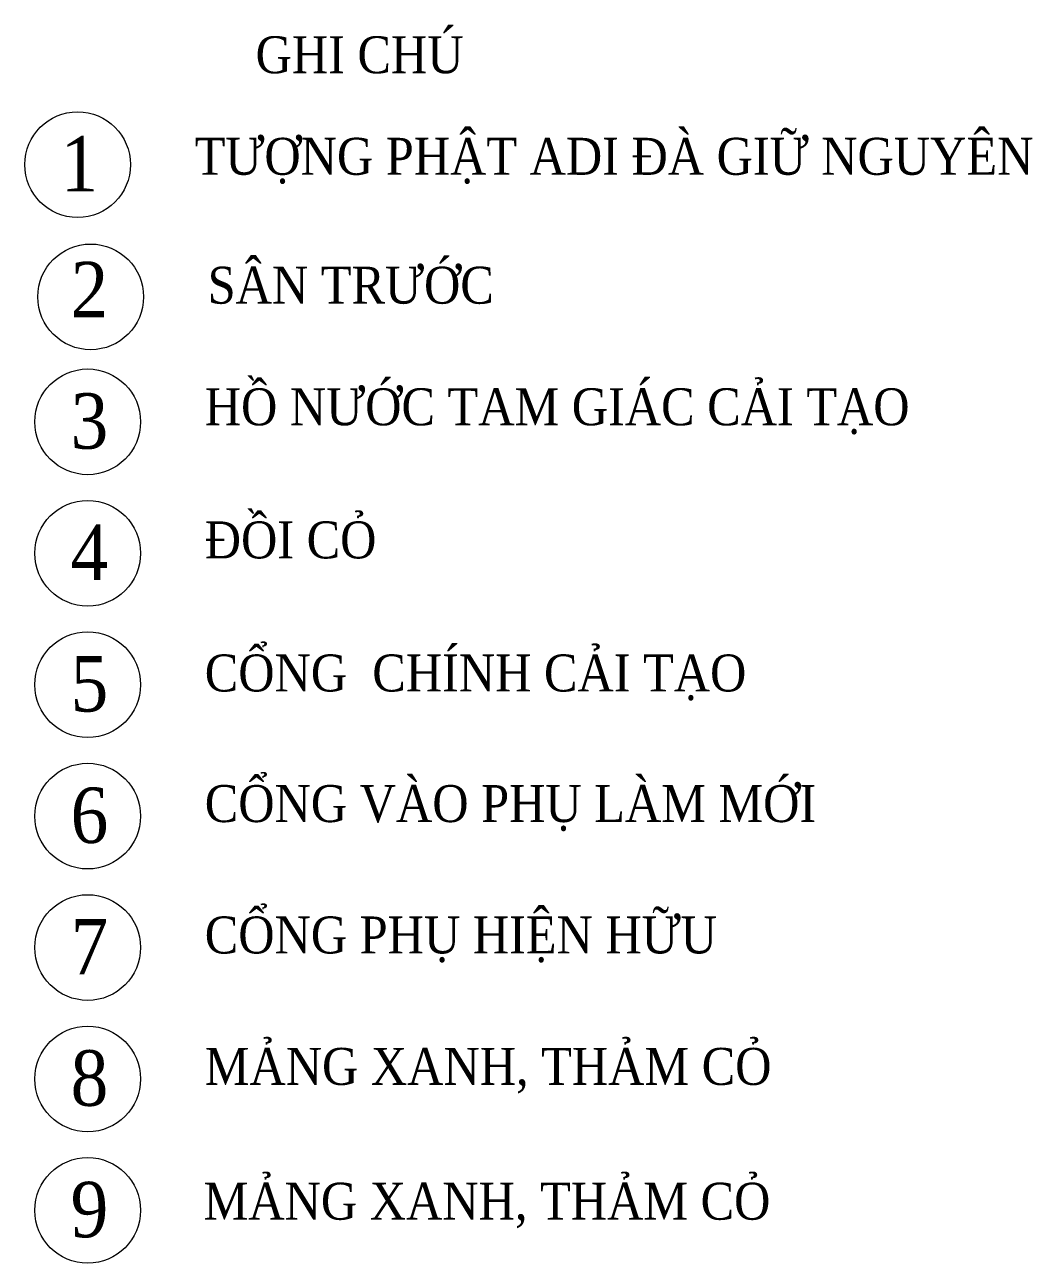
# Model space of a CAD drawing. Header units: millimetres. Extents: x -235021 to 808813, y -1893235 to 860440.
# Drawn here: x 757775 to 808813, y -1820726 to -1757981 of the extents above; entities that cross this region are included whole.
import ezdxf

# ---------------------------------------------------------------- set-up
doc = ezdxf.new("R2010")
doc.units = ezdxf.units.MM
doc.header["$LTSCALE"] = 100
doc.layers.add('0-khung', color=7, linetype='Continuous')
doc.layers.add('CAY CAU', color=91, linetype='Continuous', lineweight=15)
doc.styles.add('1.5 mm Times New Roman', font='times.ttf', dxfattribs={"width": 0.9})

msp = doc.modelspace()

# ---------------------------------------------------------------- linework, layer by layer
at = {"layer": 'CAY CAU', "color": 253}
for centre in [(760453, -1765067.8), (761112.8, -1771766.3), (760962.6, -1778098.2), (760962.6, -1784756.6), (760962.6, -1791415), (760962.6, -1798073.4), (760962.6, -1804731.8), (760962.6, -1811390.2), (760962.6, -1818048.6)]:
    msp.add_circle(centre, 2677.5, dxfattribs=at)

# ---------------------------------------------------------------- texts
at = {"layer": '0-khung', "style": '1.5 mm Times New Roman', "width": 0.9}
for s, height, p in [('GHI CHÚ', 1872.81, (769467.6, -1760435.9)), ('TƯỢNG PHẬT ADI ĐÀ GIỮ NGUYÊN', 1872.809, (766383.5, -1765580.9)), ('1', 2809.2, (759588.1, -1766426.5)), ('2', 2809.2, (760097.7, -1772798.5)), ('SÂN TRƯỚC', 1872.81, (767043.3, -1772109.3)), ('HỒ NƯỚC TAM GIÁC CẢI TẠO', 1872.809, (766893.1, -1778271.2)), ('3', 2809.2, (760097.7, -1779456.9)), ('ĐỒI CỎ', 1872.81, (766893.1, -1785014)), ('4', 2809.2, (760097.7, -1786115.3)), ('CỔNG  CHÍNH CẢI TẠO', 1872.809, (766893.1, -1791756.8)), ('5', 2809.2, (760097.7, -1792773.7)), ('CỔNG VÀO PHỤ LÀM MỚI', 1872.809, (766893.1, -1798372.4)), ('6', 2809.2, (760097.7, -1799432.1)), ('CỔNG PHỤ HIỆN HỮU', 1872.809, (766893.1, -1805030.8)), ('7', 2809.2, (760097.7, -1806090.5)), ('MẢNG XANH, THẢM CỎ', 1872.809, (766893.1, -1811689.2)), ('8', 2809.2, (760097.7, -1812748.9)), ('MẢNG XANH, THẢM CỎ', 1872.809, (766836.6, -1818518.5)), ('9', 2809.2, (760097.7, -1819407.3))]:
    msp.add_text(s, height=height, dxfattribs=at).set_placement(p)

doc.saveas('drawing.dxf')
